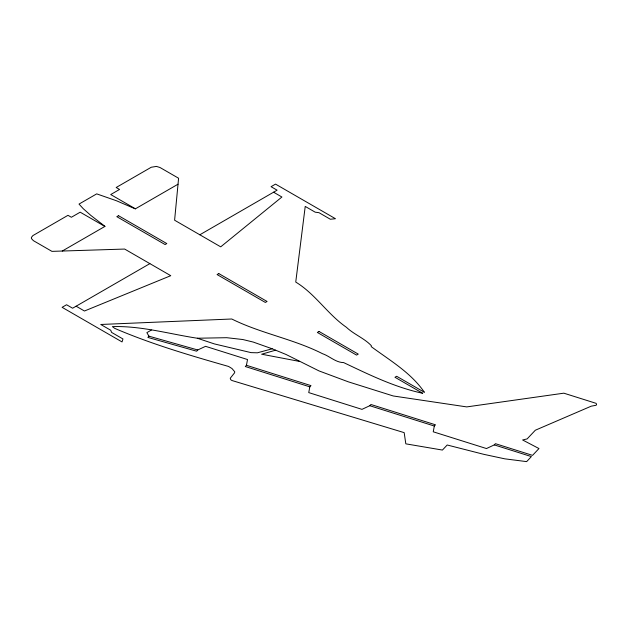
<?xml version="1.0" encoding="UTF-8"?>
<svg xmlns="http://www.w3.org/2000/svg" width="628" height="628" viewBox="0 0 628 628"><rect width="100%" height="100%" fill="white"/><g stroke="black" fill="none" stroke-linecap="round" stroke-linejoin="round"><path stroke-width="0.94" d="M246.443 365.3L310.978 385.616L309.824 386.84L245.289 366.524L246.443 365.3L247.518 359.538L205.56 346.334L197.749 349.977L196.643 351.209L147.863 337.424L148.922 336.176L197.749 349.977M309.824 386.84L308.748 392.602L361.971 409.362L369.782 405.712L370.936 404.495L435.479 424.811L434.325 426.027L433.241 431.797L486.472 448.549L494.275 444.899L495.429 443.682L532.544 455.363L538.973 448.549L522.606 439.969L527.12 438.917L535.339 430.219L591.27 406.159L595.988 405.303L596.6 404.652L596.137 403.349L563.834 393.175L466.737 406.905L393.246 395.97L348.281 381.816L319.008 370.913L285.96 354.443L272.183 348.791L253.28 342.079L242.824 339.528L226.708 337.699L197.341 338.233C169.246 333.97 140.955 325.697 112.381 326.615L114.704 328.358C151.536 344.175 190.088 355.456 228.576 366.454L231.975 368.526L234.731 371.745L234.605 372.773L230.233 378.268L230.79 379.752L231.952 380.513L404.181 432.637L405.814 443.839L442.418 450.064L447.199 445.001L483.827 454.342L504.794 458.833L526.633 461.619L531.39 456.58L494.275 444.899M62.266 251.035L104.994 226.37L90.856 215.428L83.296 208.739L79.018 204.084L96.696 193.871L116.353 200.709L135.303 208.873L178.03 184.2M149.872 263.627L72.612 308.23L66.576 304.745L62.109 307.327L122.044 341.93L122.962 338.971L111.596 332.408L110.732 330.242L100.739 324.472L231.771 319C260.785 333.421 293.504 338.979 322.517 353.705C329.606 356.084 335.823 362.607 343.594 362.568C369.123 374.673 394.871 387.358 422.691 393.277L394.957 377.263L396.661 376.282L424.395 392.288C411.042 372.726 389.886 360.417 371.211 346.625L371.391 345.745C364.311 338.225 353.886 334.41 346.342 327.235C327.635 314.275 315.232 293.865 295.741 282.066L305.224 206.416L315.217 212.186L318.977 212.68L330.336 219.243L335.462 218.717L275.527 184.114L271.061 186.689L277.097 190.174L199.83 234.786M151.395 330.03L146.866 332.644L148.922 336.176M275.59 350.189L261.656 354.216L299.517 361.422M272.183 348.791L257.394 352.81L251.043 352.622L214.305 343.893L197.341 338.233M369.782 405.712L434.325 426.027M273.58 192.207L281.909 197.011L220.711 246.843L174.6 220.216L178.595 178.234L160.069 167.543L156.466 166.404L151.277 167.236L116.164 187.505L119.548 189.46L110.732 194.547L135.42 208.802M104.876 226.441L80.188 212.186L71.372 217.272L67.989 215.318L32.884 235.594L31.4 237.415L31.439 238.585L33.402 240.665L51.936 251.365L124.642 249.057L170.761 275.684L84.458 311.009L76.129 306.205M118.511 215.694L116.808 216.676L165.093 244.551L166.805 243.57L118.511 215.694M218.78 273.58L217.076 274.562L265.361 302.445L267.065 301.456L218.78 273.58M319.048 331.466L317.344 332.455L356.555 355.095L358.258 354.106L319.048 331.466"/></g></svg>
